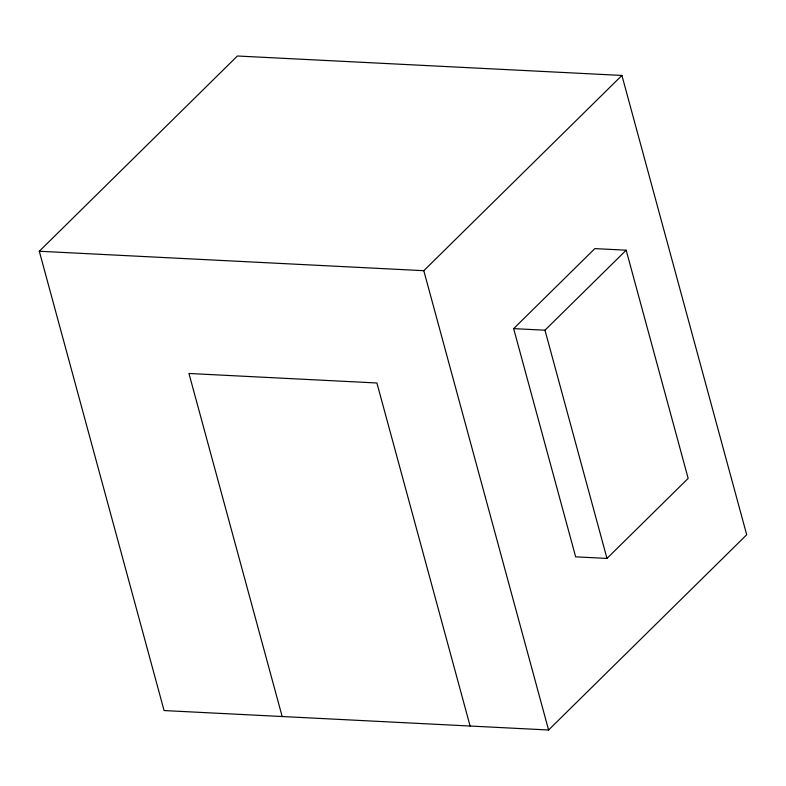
<?xml version="1.0" encoding="UTF-8"?>
<svg xmlns="http://www.w3.org/2000/svg" width="786" height="786" viewBox="0 0 786 786"><rect width="100%" height="100%" fill="white"/><g stroke="black" fill="none" stroke-linecap="round" stroke-linejoin="round"><path stroke-width="1.18" d="M39.3 251.245L237.411 56.003L621.913 75.446L746.7 534.755L548.589 729.998L164.087 710.554L39.3 251.245L423.801 270.689L621.913 75.446M513.651 328.627L594.845 248.612L626.167 250.194L688.172 478.399L606.979 558.414L575.657 556.832L513.651 328.627L544.973 330.208L626.167 250.194M544.973 330.208L606.979 558.414M423.801 270.689L548.589 729.998M470.107 726.028L376.907 382.988L188.954 373.478L282.164 716.518"/></g></svg>
